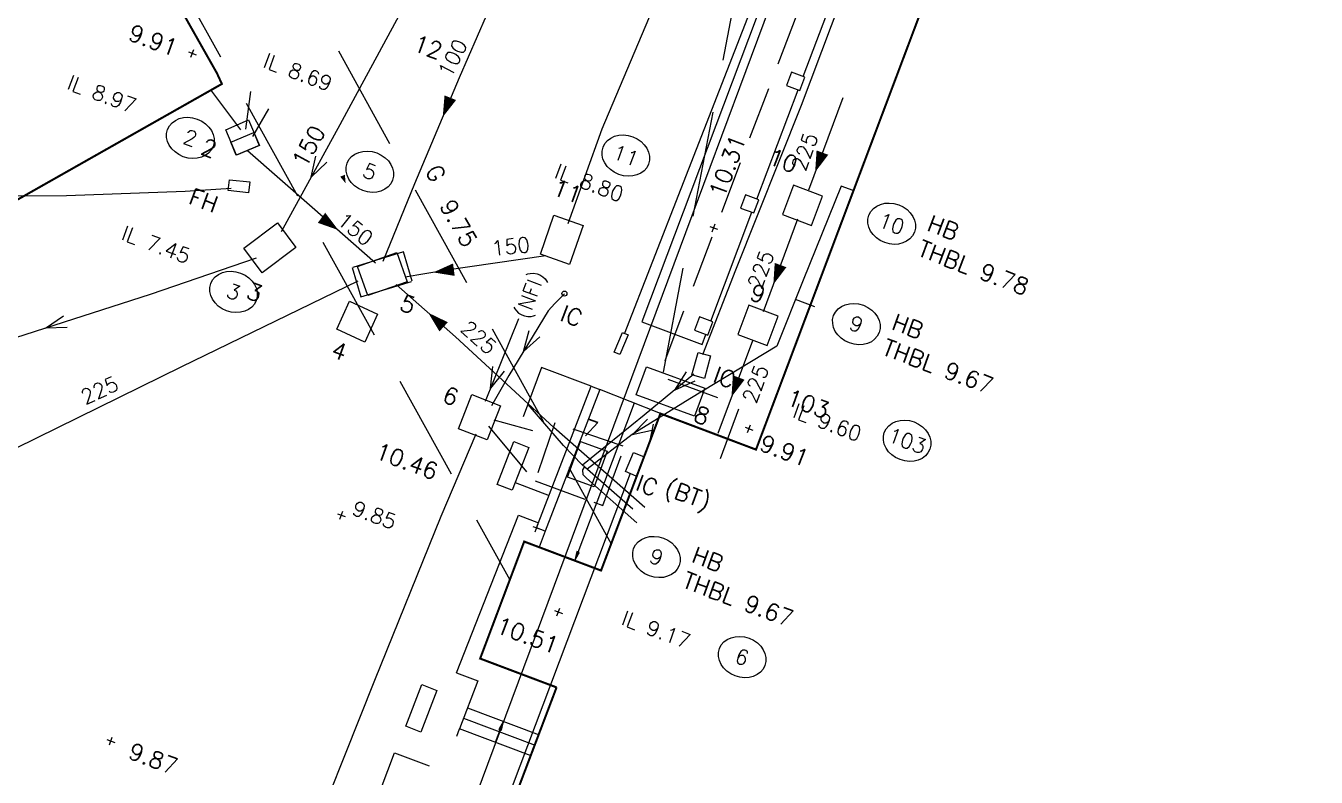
# Model space of a CAD drawing. Header units: millimetres. Extents: x 521005098 to 521837086, y 174609906 to 175681253.
# Drawn here: x 521344307 to 521375289, y 174806991 to 174825019 of the extents above; entities that cross this region are included whole.
import ezdxf
from ezdxf.enums import TextEntityAlignment as Align

# ---------------------------------------------------------------- set-up
doc = ezdxf.new("R2010")
doc.units = ezdxf.units.MM
doc.header["$LTSCALE"] = 200
doc.linetypes.add('layout$0$HIDDEN', pattern=[9.525, 6.35, -3.175])
doc.linetypes.add('layout$0$survey$0$DASHED', pattern=[19.05, 12.7, -6.35])
for name, color, linetype in [('layout$0$ED-CHAMBER', 7, 'layout$0$HIDDEN'), ('layout$0$ED-FOUL', 3, 'Continuous'), ('layout$0$ED-HEATING', 240, 'layout$0$HIDDEN'), ('layout$0$ED-STORM', 3, 'Continuous'), ('layout$0$EX_MCWS', 7, 'Continuous'), ('layout$0$survey$0$BT', 8, 'Continuous'), ('layout$0$survey$0$BUILDING', 8, 'Continuous'), ('layout$0$survey$0$DETAIL', 8, 'Continuous'), ('layout$0$survey$0$GAS', 8, 'Continuous'), ('layout$0$survey$0$LEVEL', 8, 'Continuous'), ('layout$0$survey$0$MH_NUMBER', 8, 'Continuous'), ('layout$0$survey$0$SERVICE', 8, 'Continuous'), ('layout$0$survey$0$STAIRS', 8, 'Continuous'), ('layout$0$survey$0$TEXT_SERVICE', 8, 'Continuous')]:
    doc.layers.add(name, color=color, linetype=linetype)
doc.styles.add('layout$0$ROMANS', font='Romans.shx')
doc.styles.add('layout$0$survey$0$ROMANS', font='Romans.shx')

# ---------------------------------------------------------------- blocks, each defined once
blk = doc.blocks.new('layout$0$F')
at = {"layer": 'layout$0$ED-FOUL'}
blk.add_lwpolyline([(0, 0, 0, 0.3, 0), (-0.5, 0, 0.3, 0.3, 0)], format="xyseb", dxfattribs=at)
blk = doc.blocks.new('layout$0$S')
at = {"layer": 'layout$0$ED-STORM'}
blk.add_lwpolyline([(-0.5, 0.15), (0.001, 0), (-0.5, -0.151)], dxfattribs=at)
blk = doc.blocks.new('layout')
at = {"layer": 'layout$0$ED-CHAMBER'}
blk.add_lwpolyline([(521349109.6, 174822523.7), (521349656.4, 174822761.4), (521349918.3, 174822145.4), (521349363.1, 174821914.7)], close=True, dxfattribs=at)
for points in [[(521352353.8, 174818517.6), (521353584.8, 174818891.1), (521353372.1, 174819592.2), (521352141.1, 174819218.8), (521352353.8, 174818517.6)], [(521358651.2, 174814931.5), (521357012.3, 174815493.6), (521356539.2, 174814098), (521357948.3, 174813587.5), (521358158.1, 174813510.6), (521358686.3, 174814924)]]:
    blk.add_lwpolyline(points, dxfattribs=at)
at = {"layer": 'layout$0$ED-FOUL'}
for points in [[(521363488.1, 174835324.8), (521362340.5, 174832515.3), (521360468, 174828050.7), (521358137.4, 174822541.9), (521357320.4, 174820265.9)], [(521363488.1, 174835324.8), (521362340.5, 174832515.3), (521360468, 174828050.7), (521358137.4, 174822541.9), (521357320.4, 174820265.9)], [(521355791.7, 174826257), (521354713.1, 174823768.5), (521353640.7, 174821223.5), (521352879.2, 174819365.4)], [(521355791.7, 174826257), (521354713.1, 174823768.5), (521353640.7, 174821223.5), (521352879.2, 174819365.4)], [(521348745.4, 174823486.4), (521349464.7, 174822525.1)], [(521348745.4, 174823486.4), (521349464.7, 174822525.1)], [(521349701.9, 174823439.1), (521349584.1, 174822541)], [(521349701.9, 174823439.1), (521349584.1, 174822541)], [(521350130.3, 174823028.1), (521349746, 174822362.7)], [(521350130.3, 174823028.1), (521349746, 174822362.7)], [(521349633.4, 174822025.3), (521351186.4, 174820666.9), (521352704.7, 174819331.9)], [(521349633.4, 174822025.3), (521351186.4, 174820666.9), (521352704.7, 174819331.9)], [(521356791.8, 174819501.9), (521354362.8, 174819146.9), (521353413.1, 174818991.4)], [(521356791.8, 174819501.9), (521354362.8, 174819146.9), (521353413.1, 174818991.4)], [(521352278.8, 174818892.7), (521348041.7, 174816835.7), (521342067.5, 174813905), (521338270.1, 174812043.9)], [(521352278.8, 174818892.7), (521348041.7, 174816835.7), (521342067.5, 174813905), (521338270.1, 174812043.9)], [(521359167.5, 174813460.2), (521356988.2, 174815383.4), (521354620.1, 174817559.5), (521353197.5, 174818816.1)], [(521359167.5, 174813460.2), (521356988.2, 174815383.4), (521354620.1, 174817559.5), (521353197.5, 174818816.1)], [(521358883.7, 174813423.6), (521357665.9, 174814486.1), (521357218.1, 174814947.6), (521356370.4, 174815936.6)], [(521358883.7, 174813423.6), (521357665.9, 174814486.1), (521357218.1, 174814947.6), (521356370.4, 174815936.6)], [(521358978.4, 174813091.3), (521357769, 174814161.7), (521357691, 174814244.3), (521357681.7, 174814366.7), (521357723.8, 174814433.3)], [(521358978.4, 174813091.3), (521357769, 174814161.7), (521357691, 174814244.3), (521357681.7, 174814366.7), (521357723.8, 174814433.3)]]:
    blk.add_lwpolyline(points, dxfattribs=at)
blk.add_lwpolyline([(521351732.3, 174823238.1, 0, 0, 0), (521351818.6, 174821646, 0, 0, 0), (521351986.9, 174821239, 0, 120.6, 0), (521351911.4, 174821421.6, 120.6, 120.6, 0)], format="xyseb", dxfattribs=at)
blk.add_lwpolyline([(521351732.3, 174823238.1, 0, 0, 0), (521351818.6, 174821646, 0, 0, 0), (521351986.9, 174821239, 0, 120.6, 0), (521351911.4, 174821421.6, 120.6, 120.6, 0)], format="xyseb", dxfattribs=at)
at = {"layer": 'layout$0$ED-FOUL', "linetype": 'Continuous', "flags": 128}
for points in [[(521363923.7, 174823292.6), (521363097.3, 174821073)], [(521363923.7, 174823292.6), (521363097.3, 174821073)], [(521362838, 174820376.7), (521362011.5, 174818157.1)], [(521362838, 174820376.7), (521362011.5, 174818157.1)], [(521361752.2, 174817460.8), (521360925.8, 174815241.2)], [(521361752.2, 174817460.8), (521360925.8, 174815241.2)]]:
    blk.add_lwpolyline(points, dxfattribs=at)
at = {"layer": 'layout$0$ED-FOUL'}
for centre in [(521348257, 174822329.6), (521348257, 174822329.6), (521358712.3, 174821905.3), (521358712.3, 174821905.3), (521352567, 174821517.6), (521352567, 174821517.6), (521365096.8, 174820271.4), (521365096.8, 174820271.4), (521364249.1, 174817861.5), (521364249.1, 174817861.5), (521359448.3, 174812274.1), (521359448.3, 174812274.1)]:
    blk.add_ellipse(centre, major_axis=(546.6, -203.5), ratio=0.8266745, dxfattribs=at)
at = {"layer": 'layout$0$ED-HEATING', "linetype": 'layout$0$HIDDEN', "flags": 128}
blk.add_lwpolyline([(521360984.9, 174814637.1), (521361452.7, 174815893.4), (521359514.3, 174816615.2), (521363305.8, 174826557.6), (521368523, 174840326.5), (521371911.5, 174849512.3), (521369730.6, 174850383.9)], dxfattribs=at)
blk.add_lwpolyline([(521360984.9, 174814637.1), (521361452.7, 174815893.4), (521359514.3, 174816615.2), (521363305.8, 174826557.6), (521368523, 174840326.5), (521371911.5, 174849512.3), (521369730.6, 174850383.9)], dxfattribs=at)
at = {"layer": 'layout$0$ED-STORM'}
for points in [[(521367056.1, 174833840.1), (521366128.9, 174831425.9), (521364616.3, 174827619.3), (521362925.6, 174823104.4), (521361349.2, 174819153.4), (521360557, 174817122.6)], [(521353263.7, 174825262.1), (521351845.2, 174822643.7), (521350848.6, 174820822.9), (521350439.4, 174820074.7)], [(521364175.9, 174821066.9), (521363880.1, 174821175.3), (521362972, 174818916.4), (521362342.2, 174817329.2), (521360251.3, 174816066), (521358866.6, 174815209.6), (521357784.2, 174814382.9)], [(521349840.8, 174819444.6), (521347292, 174818570.7), (521344060.2, 174817530.5), (521342521.5, 174817065.9), (521342315.7, 174817002)], [(521357242.6, 174818590.3), (521357005.9, 174818357.8), (521356848, 174818177.6), (521355901, 174816625.3), (521355484.6, 174815901.5)], [(521363250.5, 174818273.4), (521362786.3, 174818448.5)], [(521356135.4, 174817989.4), (521355338, 174816003.7)], [(521360349, 174816657.8), (521359150.2, 174815673.8), (521357676.7, 174814476.7)], [(521356482.8, 174815303.3), (521355548.4, 174815558.8)], [(521355111.1, 174815221.2), (521354275.6, 174813249.5), (521352675.5, 174809307.3), (521350861.3, 174804750.9), (521348813.9, 174799690.4), (521346672.5, 174794388.2), (521346068.7, 174792916)], [(521356338.3, 174814317.6), (521355420.5, 174815416.3)]]:
    blk.add_lwpolyline(points, dxfattribs=at)
for centre in [(521349295, 174818633.2), (521361507, 174809873.8)]:
    blk.add_ellipse(centre, major_axis=(546.6, -203.5), ratio=0.8266745, dxfattribs=at)
at = {"layer": 'layout$0$ED-STORM', "linetype": 'Continuous'}
blk.add_ellipse((521365466.7, 174815061.7), major_axis=(546.6, -203.5), ratio=0.8266745, dxfattribs=at)
at = {"layer": 'layout$0$EX_MCWS', "lineweight": 0, "ltscale": 0.5}
for points in [[(521358684.1, 174817629.3), (521360038.8, 174821115.4), (521362806, 174828201), (521365328.9, 174834737.5), (521366225.7, 174836163.3), (521366893.1, 174837995.6), (521369695, 174845810.6), (521371535.4, 174850414.2), (521372460.5, 174854726.8), (521373685.5, 174858733.4), (521374456.6, 174861061.1), (521376637.7, 174867291.4), (521378313.7, 174872158.2), (521380752.9, 174878650.8), (521384232, 174888331.6), (521387030.6, 174895941.7), (521392864.1, 174911099.5), (521395583.4, 174918195.2)], [(521358684.1, 174817629.3), (521360038.8, 174821115.4), (521362806, 174828201), (521365328.9, 174834737.5), (521366225.7, 174836163.3), (521366893.1, 174837995.6), (521369695, 174845810.6), (521371535.4, 174850414.2), (521372460.5, 174854726.8), (521373685.5, 174858733.4), (521374456.6, 174861061.1), (521376637.7, 174867291.4), (521378313.7, 174872158.2), (521380752.9, 174878650.8), (521384232, 174888331.6), (521387030.6, 174895941.7), (521392864.1, 174911099.5), (521395583.4, 174918195.2)], [(521329212.1, 174821229.9), (521333575, 174821104), (521339958.2, 174820925.7), (521345283.4, 174820945.3), (521348129.5, 174821050.2), (521349239, 174821125.5)], [(521329212.1, 174821229.9), (521333575, 174821104), (521339958.2, 174820925.7), (521345283.4, 174820945.3), (521348129.5, 174821050.2), (521349239, 174821125.5)]]:
    blk.add_lwpolyline(points, dxfattribs=at)
at = {"layer": 'layout$0$survey$0$BT', "linetype": 'Continuous', "flags": 128}
blk.add_lwpolyline([(521358816.2, 174814276), (521352369.7, 174797174.6)], dxfattribs=at)
at = {"layer": 'layout$0$survey$0$BUILDING', "linetype": 'layout$0$survey$0$DASHED'}
for p, q in [((521349967.3, 174827752.6), (521358360.3, 174812588)), ((521347751.5, 174826496.3), (521355926.8, 174811724.9))]:
    blk.add_line(p, q, dxfattribs=at)
at = {"layer": 'layout$0$survey$0$BUILDING', "linetype": 'Continuous'}
for p, q in [((521362970.7, 174823800.4), (521363952, 174826401.5)), ((521361862.4, 174820862.6), (521362850.7, 174823482.3)), ((521360757.6, 174817934), (521361742.4, 174820544.4)), ((521359095.6, 174817919.8), (521360545.8, 174817372.6)), ((521360545.8, 174817372.6), (521360637.6, 174817615.9)), ((521355620.9, 174814017.2), (521356020.6, 174815042)), ((521356384, 174814900.3), (521355984.2, 174813875.5)), ((521356020.6, 174815042), (521356384, 174814900.3)), ((521355984.2, 174813875.5), (521355620.9, 174814017.2)), ((521353431.3, 174808212.7), (521353815.4, 174809211.4)), ((521354179.4, 174809071.4), (521353795.3, 174808072.7)), ((521353815.4, 174809211.4), (521354179.4, 174809071.4)), ((521353795.3, 174808072.7), (521353431.3, 174808212.7))]:
    blk.add_line(p, q, dxfattribs=at)
at = {"layer": 'layout$0$survey$0$BUILDING', "linetype": 'Continuous', "const_width": 50, "flags": 128}
for points in [[(521347242.3, 174826804.4), (521348895.4, 174823882.9), (521349014.8, 174823624.3), (521343470.8, 174820487.4)], [(521401282.3, 174792188.1), (521407722.5, 174809319.2), (521411376.9, 174818950.6), (521382306.9, 174829901.4), (521369352.2, 174834795.8), (521361839, 174814851.2), (521359544, 174815715.7), (521358118.6, 174811949.3), (521356273.3, 174812644.4), (521355215.7, 174809837), (521357050.6, 174809145.8)], [(521357050.6, 174809145.8), (521353601.1, 174800051.6)]]:
    blk.add_lwpolyline(points, dxfattribs=at)
at = {"layer": 'layout$0$survey$0$BUILDING', "linetype": 'Continuous', "flags": 128}
blk.add_lwpolyline([(521367414.9, 174835462.4), (521367490.5, 174835663), (521365996.3, 174836211.8), (521359095.6, 174817919.8)], dxfattribs=at)
for points in [[(521362573.2, 174823586.9), (521362891.3, 174823467), (521363011.2, 174823785.2), (521362693, 174823905.1)], [(521361468.5, 174820647.6), (521361786.6, 174820527.8), (521361906.5, 174820845.9), (521361588.3, 174820965.8)], [(521360366.2, 174817718.1), (521360684.4, 174817598.3), (521360804.2, 174817916.4), (521360486.1, 174818036.3)]]:
    blk.add_lwpolyline(points, close=True, dxfattribs=at)
at = {"layer": 'layout$0$survey$0$DETAIL', "linetype": 'layout$0$survey$0$DASHED'}
for p, q in [((521359544, 174815715.7), (521358089.6, 174816290.8)), ((521356056.9, 174814061.8), (521356869.4, 174813747.7)), ((521356776.7, 174812894.7), (521356631.6, 174812509.5))]:
    blk.add_line(p, q, dxfattribs=at)
at = {"layer": 'layout$0$survey$0$DETAIL', "linetype": 'Continuous'}
for p, q in [((521354651.6, 174809494.7), (521356137.1, 174813276.1)), ((521356137.1, 174813276.1), (521356618.2, 174813094.9)), ((521354651.6, 174809494.7), (521355157, 174809304.4)), ((521355157, 174809304.4), (521354723.1, 174808152.6))]:
    blk.add_line(p, q, dxfattribs=at)
at = {"layer": 'layout$0$survey$0$DETAIL', "linetype": 'layout$0$survey$0$DASHED', "flags": 128}
for points in [[(521357884.4, 174816370.1), (521356690.4, 174816819.9), (521356020.6, 174815042)], [(521351298.6, 174802496.7), (521351251.8, 174802514.3), (521353158.3, 174807575.4), (521354338.2, 174807130.9), (521354723.1, 174808152.6)]]:
    blk.add_lwpolyline(points, dxfattribs=at)
at = {"layer": 'layout$0$survey$0$DETAIL', "linetype": 'Continuous', "flags": 128}
blk.add_lwpolyline([(521356776.7, 174812894.7), (521356571.5, 174812974), (521357884.4, 174816370.1), (521358089.6, 174816290.8)], close=True, dxfattribs=at)
at = {"layer": 'layout$0$survey$0$DETAIL', "flags": 128}
for points in [[(521358911.2, 174815965.9), (521357487.7, 174812187)], [(521357590, 174812375.9), (521357524, 174812346.1)], [(521357585.9, 174812385.1), (521357526.8, 174812358.3)], [(521357572.7, 174812390.1), (521357529.6, 174812370.6)], [(521357559.4, 174812395), (521357532.4, 174812382.8)], [(521357546.2, 174812400), (521357535.2, 174812395.1)], [(521357503.5, 174812216), (521357493.3, 174812211.4)], [(521357511.3, 174812230.5), (521357496.1, 174812223.7)], [(521357519.2, 174812245.1), (521357498.9, 174812235.9)], [(521357527.1, 174812259.7), (521357501.7, 174812248.2)], [(521357534.9, 174812274.2), (521357504.5, 174812260.4)], [(521357542.8, 174812288.7), (521357507.3, 174812272.6)], [(521357550.6, 174812303.2), (521357510.1, 174812284.9)], [(521357558.5, 174812317.8), (521357512.8, 174812297.1)], [(521357566.4, 174812332.3), (521357515.6, 174812309.4)], [(521357574.2, 174812346.9), (521357518.4, 174812321.6)], [(521357582.1, 174812361.4), (521357521.2, 174812333.8)]]:
    blk.add_lwpolyline(points, dxfattribs=at)
blk.add_lwpolyline([(521357487.7, 174812187), (521357593.4, 174812382.2), (521357537.1, 174812403.4)], close=True, dxfattribs=at)
at = {"layer": 'layout$0$survey$0$GAS', "linetype": 'Continuous', "flags": 128}
blk.add_lwpolyline([(521370521.3, 174847891.3), (521351654.7, 174797269)], dxfattribs=at)
at = {"layer": 'layout$0$survey$0$LEVEL', "flags": 128}
for points in [[(521348212.4, 174824393), (521348399.8, 174824323.2)], [(521348271.2, 174824264.4), (521348341, 174824451.8)], [(521360727.6, 174820206.4), (521360915.1, 174820136.6)], [(521360786.5, 174820077.8), (521360856.3, 174820265.2)], [(521361578.4, 174815389.9), (521361765.9, 174815320.1)], [(521361637.3, 174815261.2), (521361707, 174815448.7)], [(521351789.9, 174813313), (521351977.4, 174813243.2)], [(521351848.7, 174813184.4), (521351918.5, 174813371.8)], [(521356477.8, 174813008.9), (521356665.2, 174812939.1)], [(521356536.6, 174812880.3), (521356606.4, 174813067.7)], [(521357001.9, 174810987.7), (521357189.3, 174810917.9)], [(521357060.7, 174810859.1), (521357130.5, 174811046.5)], [(521346253.9, 174807894.5), (521346441.4, 174807824.7)], [(521346312.8, 174807765.9), (521346382.5, 174807953.3)]]:
    blk.add_lwpolyline(points, dxfattribs=at)
at = {"layer": 'layout$0$survey$0$SERVICE', "linetype": 'layout$0$survey$0$DASHED'}
blk.add_line((521365813.1, 174849143.1), (521359285.6, 174815033), dxfattribs=at)
at = {"layer": 'layout$0$survey$0$SERVICE', "linetype": 'Continuous', "flags": 128}
for points in [[(521349359.8, 174821915.4), (521349227.9, 174822228.8), (521349780.9, 174822461.6), (521349912.8, 174822148.2)], [(521349656.4, 174821013.6), (521349169.2, 174821065.6), (521349196.7, 174821324.1), (521349684, 174821272.2)], [(521362473.1, 174820492.9), (521363174.9, 174820228.5), (521363439.3, 174820930.3), (521362737.5, 174821194.7)], [(521356661.4, 174819537.7), (521356988, 174820472.3), (521357686.6, 174820228.2), (521357360, 174819293.6)], [(521350792.1, 174819700.1), (521349984.9, 174819093.1), (521349540.1, 174819684.5), (521350347.4, 174820291.5)], [(521352271.4, 174819243.9), (521353214.6, 174819576.2), (521353460.5, 174818878.2), (521352517.3, 174818546)], [(521352444.8, 174817432.1), (521351772.6, 174817741.6), (521352082, 174818413.8), (521352754.2, 174818104.3)], [(521361401.8, 174817613.8), (521362103.6, 174817349.4), (521362368, 174818051.3), (521361666.2, 174818315.7)], [(521358631.2, 174817660.3), (521358769.4, 174817602.1), (521358571.5, 174817132), (521358433.3, 174817190.2)], [(521360750.4, 174817098.9), (521360598.6, 174816559.9), (521360300.2, 174816643.9), (521360452, 174817182.9)], [(521358962.9, 174816164.1), (521359211.7, 174816839.7), (521360609.9, 174816324.7), (521360361, 174815649.1)], [(521354694.8, 174815351.2), (521355012.6, 174816171.8), (521355702.6, 174815904.6), (521355384.9, 174815084)], [(521357627.3, 174815045.4), (521358265.8, 174814811.5), (521357952.8, 174813957), (521357314.3, 174814190.9)], [(521358706.1, 174814322), (521358898.8, 174814783.4), (521359157.2, 174814675.5), (521358964.5, 174814214.1)]]:
    blk.add_lwpolyline(points, close=True, dxfattribs=at)
at = {"layer": 'layout$0$survey$0$SERVICE', "linetype": 'Continuous'}
blk.add_circle((521357239.7, 174818594.5), 60, dxfattribs=at)
at = {"layer": 'layout$0$survey$0$STAIRS', "linetype": 'Continuous'}
for p, q in [((521354913.4, 174808657.9), (521356634.5, 174808009.6)), ((521354818.2, 174808405.2), (521356539.3, 174807756.9)), ((521356444.2, 174807504.2), (521354723.1, 174808152.6))]:
    blk.add_line(p, q, dxfattribs=at)
at = {"layer": 'layout$0$survey$0$STAIRS', "flags": 128}
for points in [[(521355583.6, 174807828.4), (521355774, 174808333.7)], [(521355671.7, 174808144.8), (521355737.6, 174808174.6)], [(521355675.8, 174808135.6), (521355734.9, 174808162.4)], [(521355679.6, 174808159.3), (521355740.4, 174808186.9)], [(521355687.4, 174808173.8), (521355743.2, 174808199.1)], [(521355689, 174808130.6), (521355732.1, 174808150.1)], [(521355695.3, 174808188.3), (521355746, 174808211.3)], [(521355702.3, 174808125.6), (521355729.3, 174808137.9)], [(521355703.2, 174808202.9), (521355748.8, 174808223.6)], [(521355711, 174808217.4), (521355751.6, 174808235.8)], [(521355715.5, 174808120.7), (521355726.5, 174808125.6)], [(521355718.9, 174808232), (521355754.4, 174808248.1)], [(521355726.7, 174808246.5), (521355757.2, 174808260.3)], [(521355734.6, 174808261), (521355760, 174808272.5)], [(521355742.5, 174808275.6), (521355762.8, 174808284.8)], [(521355750.4, 174808290.1), (521355765.6, 174808297)], [(521355758.2, 174808304.7), (521355768.4, 174808309.3)]]:
    blk.add_lwpolyline(points, dxfattribs=at)
blk.add_lwpolyline([(521355774, 174808333.7), (521355668.3, 174808138.4), (521355724.6, 174808117.2)], close=True, dxfattribs=at)
at = {"layer": 'layout$0$ED-FOUL', "linetype": 'Continuous'}
for p, xscale, yscale, zscale, rotation in [((521354316.8, 174822828), 1000, 1000, 1000, 248.5457616802267), ((521354316.8, 174822828), 1000.00000001716, 1000, 1000, 248.545761679532), ((521363259.3, 174821508.2), 1000, 1000, 1000, 249.5769642292904), ((521363259.3, 174821508.2), 999.9999999868329, 1000, 1000, 249.5769642309352), ((521351811, 174820117.7), 1000, 1000, 1000, 323.8424981160173), ((521351811, 174820117.7), 1000.000000009553, 1000.000000009553, 1000.000000009553, 323.8424981169048), ((521354088.9, 174819102.1), 1000, 1000, 1000, 187.6050911339935), ((521354088.9, 174819102.1), 999.9999999826429, 1000, 1000, 187.6050911349741), ((521362254.6, 174818809.9), 1000, 1000, 1000, 249.5769642292904), ((521362254.6, 174818809.9), 999.9999999868329, 1000, 1000, 249.5769642309352), ((521353970.3, 174818133.5), 1000, 1000, 1000, 137.5567064201045), ((521353970.3, 174818133.5), 1000.000000008745, 1000.000000008745, 1000.000000008745, 137.5567064218077), ((521361249.9, 174816111.6), 1000, 1000, 1000, 249.5769642292904), ((521361249.9, 174816111.6), 999.9999999868329, 1000, 1000, 249.5769642309352)]:
    blk.add_blockref('layout$0$F', p, dxfattribs=dict(at, xscale=xscale, yscale=yscale, zscale=zscale, rotation=rotation))
at = {"layer": 'layout$0$ED-STORM', "linetype": 'Continuous'}
for p, xscale, yscale, zscale, rotation in [((521351155.9, 174821384.3), 999.999999982205, 1000, 1000, 240.2240625277473), ((521344781.6, 174817762.7), 999.9999999948415, 999.9999999948415, 999.9999999948415, 198.2445347780289), ((521356256.7, 174817208.4), 1000.000000004276, 1000.000000004276, 1000.000000004276, 238.0008748935964), ((521355466.9, 174816324.6), 999.9999999893157, 1000, 1000, 247.6359382305664), ((521359889.8, 174816280.9), 1000.000000015062, 1000, 1000, 220.4130966634418), ((521358866.6, 174815209.6), 999.999999987196, 1000, 1000, 208.8166828381843)]:
    blk.add_blockref('layout$0$S', p, dxfattribs=dict(at, xscale=xscale, yscale=yscale, zscale=zscale, rotation=rotation))
at = {"layer": 'layout$0$ED-FOUL', "linetype": 'Continuous', "style": 'layout$0$ROMANS'}
for s, rotation, p in [('100', 62.59575, (521354601, 174823701.9)), ('100', 62.59575, (521354601, 174823701.9)), ('IL 8.69', 339.57696, (521349937, 174823933.8)), ('IL 8.69', 339.57696, (521349937, 174823933.8)), ('IL 8.97', 339.57696, (521345228, 174823407.7)), ('IL 8.97', 339.57696, (521345228, 174823407.7)), ('225', 69.57696, (521363116.8, 174821463.8)), ('225', 69.57697, (521363116.8, 174821463.8)), ('IL 8.80', 339.57696, (521356933.3, 174821279.1)), ('IL 8.80', 339.57696, (521356933.3, 174821279.1)), ('150', 320.58431, (521351676.3, 174820213.7)), ('150', 320.58431, (521351676.3, 174820213.7)), ('150', 6.66186, (521355524.8, 174819385.2)), ('150', 6.66186, (521355524.8, 174819385.2)), ('225', 69.57696, (521362063.5, 174818635)), ('225', 69.57697, (521362063.5, 174818635)), ('225', 318.72729, (521354646.9, 174817630.4)), ('225', 318.72729, (521354646.9, 174817630.4)), ('225', 69.57696, (521361937.5, 174815893.6)), ('225', 69.57697, (521361937.5, 174815893.6)), ('225', 24.47033, (521345775.2, 174815820.2)), ('225', 24.47033, (521345775.2, 174815820.2))]:
    blk.add_text(s, height=360, rotation=rotation, dxfattribs=at).set_placement(p, align=Align.BOTTOM_LEFT)
at = {"layer": 'layout$0$ED-FOUL', "style": 'layout$0$ROMANS'}
for s, p in [('2', (521348257, 174822329.6)), ('2', (521348257, 174822329.6)), ('11', (521358712.3, 174821905.3)), ('11', (521358712.3, 174821905.3)), ('5', (521352567, 174821517.6)), ('5', (521352567, 174821517.6)), ('10', (521365096.8, 174820271.4)), ('10', (521365096.8, 174820271.4)), ('9', (521364249.1, 174817861.5)), ('9', (521364249.1, 174817861.5)), ('9', (521359448.3, 174812274.1)), ('9', (521359448.3, 174812274.1))]:
    blk.add_text(s, height=360, rotation=339.57696, dxfattribs=at).set_placement(p, align=Align.MIDDLE_CENTER)
at = {"layer": 'layout$0$ED-FOUL', "linetype": 'Continuous', "style": 'layout$0$ROMANS'}
for s, p in [('HB', (521365917.8, 174820119.2)), ('HB', (521365917.8, 174820119.2)), ('THBL 9.78', (521365691.9, 174819512.3)), ('THBL 9.78', (521365691.9, 174819512.3)), ('HB', (521365065.5, 174817749.8)), ('HB', (521365065.5, 174817749.8)), ('THBL 9.67', (521364839.5, 174817142.9)), ('THBL 9.67', (521364839.5, 174817142.9)), ('HB', (521360264.7, 174812162.4)), ('HB', (521360264.7, 174812162.4)), ('THBL 9.67', (521360038.7, 174811555.5)), ('THBL 9.67', (521360038.7, 174811555.5))]:
    blk.add_text(s, height=400, rotation=339.57696, dxfattribs=at).set_placement(p)
at = {"layer": 'layout$0$ED-STORM', "linetype": 'Continuous', "style": 'layout$0$ROMANS'}
blk.add_text('150', height=400, rotation=61.80528, dxfattribs=at).set_placement((521351031.1, 174821580.2))
for s, rotation, p in [('IL 7.45', 339.57696, (521346531.2, 174819797.6)), ('(NFI)', 69.57697, (521356471.1, 174817921.4)), ('IL 9.60', 339.57696, (521362647.9, 174815530.8)), ('IL 9.17', 339.57696, (521358535.6, 174810558.3))]:
    blk.add_text(s, height=360, rotation=rotation, dxfattribs=at).set_placement(p, align=Align.BOTTOM_LEFT)
at = {"layer": 'layout$0$ED-STORM', "style": 'layout$0$ROMANS'}
for s, p in [('3', (521349295, 174818633.2)), ('103', (521365466.7, 174815061.7)), ('6', (521361507, 174809873.8))]:
    blk.add_text(s, height=360, rotation=339.57696, dxfattribs=at).set_placement(p, align=Align.MIDDLE_CENTER)
at = {"layer": 'layout$0$survey$0$BT', "linetype": 'Continuous', "style": 'layout$0$survey$0$ROMANS'}
blk.add_text('(BT)', height=400, rotation=339.57696, dxfattribs=at).set_placement((521359613.9, 174813779.6))
at = {"layer": 'layout$0$survey$0$LEVEL', "style": 'layout$0$survey$0$ROMANS'}
for s, height, rotation, p in [('9.91', 400, 339.57696, (521346733.6, 174824692.8)), ('10.31', 400, 69.57696, (521361072.7, 174820865.4)), ('9.75', 400, 299.62312, (521354227.6, 174820705.6)), ('9.91', 400, 339.57696, (521361889.1, 174814846.6)), ('10.46', 400, 339.57696, (521352660.7, 174814652.5)), ('9.85', 360, 339.57696, (521352106, 174813302)), ('10.51', 400, 339.57696, (521355562.7, 174810474.6)), ('9.87', 400, 339.57696, (521346734.1, 174807455.6))]:
    blk.add_text(s, height=height, rotation=rotation, dxfattribs=at).set_placement(p)
at = {"layer": 'layout$0$survey$0$MH_NUMBER', "linetype": 'Continuous', "style": 'layout$0$survey$0$ROMANS'}
for s, p in [('12', (521353572.6, 174824439.3)), ('2', (521348477.8, 174821954.7)), ('10', (521362100.9, 174821716.8)), ('11', (521356923.2, 174820981)), ('3', (521349569.5, 174818498.1)), ('9', (521361651.6, 174818465.8)), ('5', (521353251.8, 174818211.8)), ('4', (521351605.5, 174817090.6)), ('6', (521354278.5, 174816006.9)), ('103', (521362538.2, 174815942.6)), ('8', (521360310.5, 174815544.3)), ('7', (521357632.3, 174815225.7))]:
    blk.add_text(s, height=400, rotation=339.57696, dxfattribs=at).set_placement(p)
at = {"layer": 'layout$0$survey$0$TEXT_SERVICE', "linetype": 'Continuous', "style": 'layout$0$survey$0$ROMANS'}
for s, rotation, p in [('G', 299.62312, (521353886.2, 174821537.1)), ('IC', 339.57696, (521357108.3, 174817960)), ('IC', 339.57696, (521360777.8, 174816483.2)), ('IC', 339.57696, (521358921.1, 174813890.1))]:
    blk.add_text(s, height=400, rotation=rotation, dxfattribs=at).set_placement(p)
at = {"layer": 'layout$0$survey$0$TEXT_SERVICE', "style": 'layout$0$survey$0$ROMANS'}
blk.add_text('FH', height=400, rotation=339.57696, dxfattribs=at).set_placement((521348185.2, 174820760.4))

msp = doc.modelspace()

# ---------------------------------------------------------------- block references
msp.add_blockref('layout', (0, 0))

doc.saveas('drawing.dxf')
